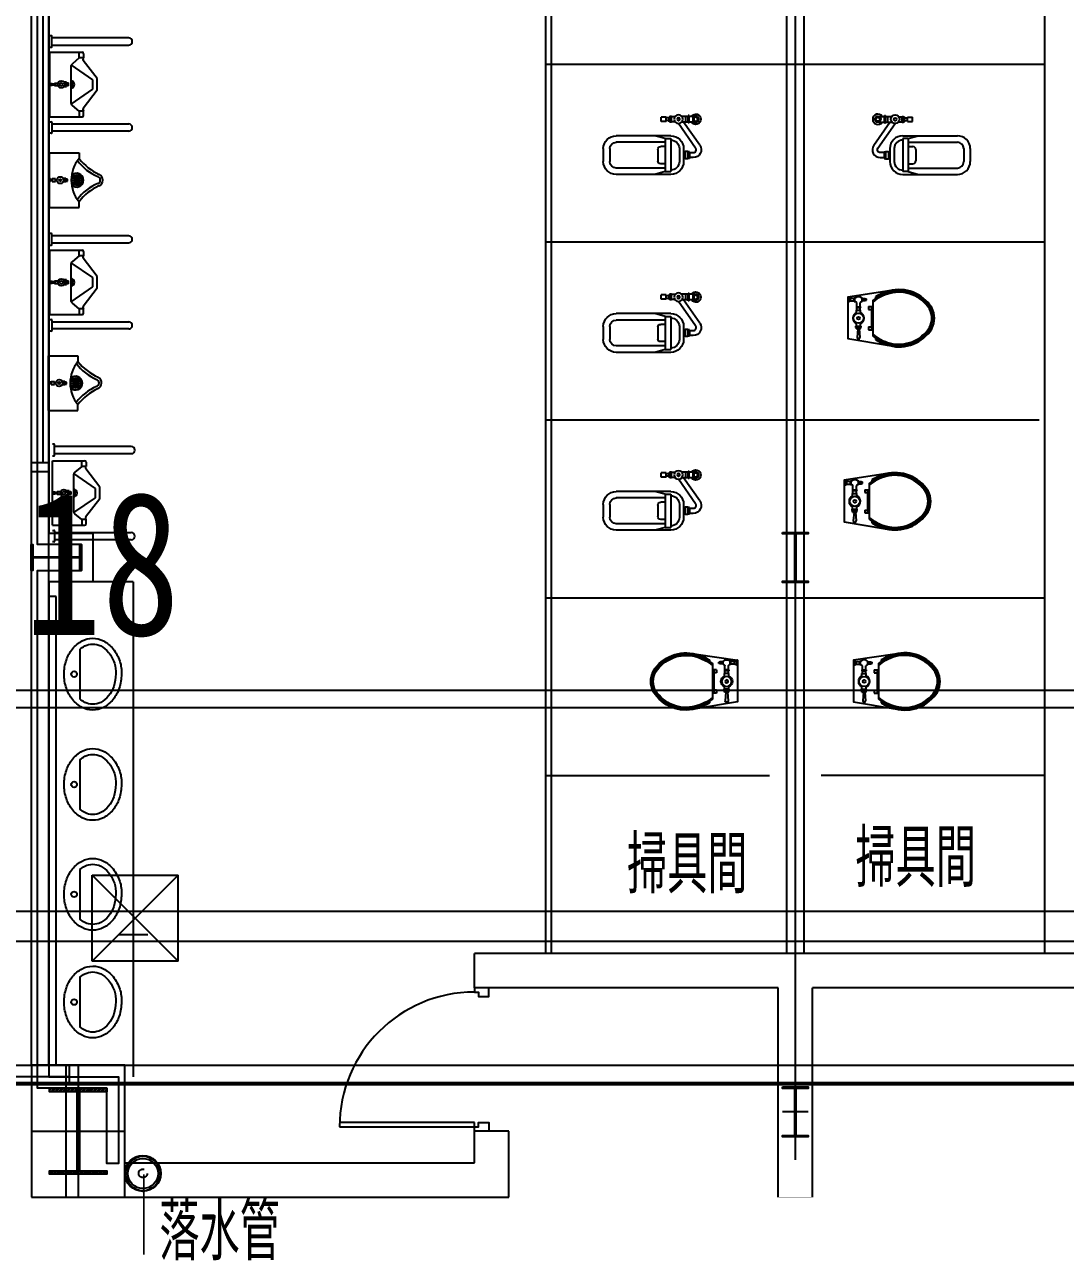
# Model space of a CAD drawing. Extents: x -40736 to 367926, y -65544 to 37405.
# Drawn here: x 352354 to 353079, y -33766 to -32904 of the extents above; entities that cross this region are included whole.
import ezdxf

# ---------------------------------------------------------------- set-up
doc = ezdxf.new("R2010")
doc.units = 0
doc.header["$LTSCALE"] = 600
doc.header["$MEASUREMENT"] = 0
doc.linetypes.add('DASHED2', pattern=[0.375, 0.25, -0.125])
doc.layers.get('0').update_dxf_attribs({"linetype": 'CONTINUOUS'})
for name, color, linetype in [('C2', 2, 'CONTINUOUS'), ('C3', 3, 'CONTINUOUS'), ('C4', 4, 'CONTINUOUS'), ('C5', 5, 'CONTINUOUS'), ('C6', 6, 'CONTINUOUS'), ('C7', 7, 'CONTINUOUS'), ('COLUMN', 1, 'CONTINUOUS'), ('DE-DOOR', 5, 'CONTINUOUS'), ('DOOR', 7, 'CONTINUOUS'), ('DTOILET', 4, 'CONTINUOUS'), ('F', 22, 'CONTINUOUS'), ('TOILET', 5, 'CONTINUOUS'), ('WALL', 2, 'CONTINUOUS'), ('WINDOW', 5, 'CONTINUOUS'), ('WINDOWP', 4, 'CONTINUOUS'), ('底圖', 253, 'CONTINUOUS')]:
    doc.layers.add(name, color=color, linetype=linetype)
doc.styles.add('asd', font='KAIU.TTF', dxfattribs={"width": 0.8})
doc.styles.add('CHINESET', font='ISOCP.SHX', dxfattribs={"width": 0.7, "bigfont": 'CHINESET.SHX'})

# ---------------------------------------------------------------- blocks, each defined once
blk = doc.blocks.new('*X413')
at = {"layer": 'C6', "color": 0}
for p, q in [((11763.66, 29453.79), (11764.45, 29454.57)), ((11763.66, 29452.9), (11765.34, 29454.57)), ((11764.6, 29452.07), (11767.1, 29454.57)), ((11765.49, 29452.07), (11767.99, 29454.57)), ((11767.25, 29452.07), (11769.75, 29454.57)), ((11768.14, 29452.07), (11770.64, 29454.57)), ((11769.91, 29452.07), (11772.41, 29454.57)), ((11770.79, 29452.07), (11773.29, 29454.57)), ((11772.56, 29452.07), (11775.06, 29454.57)), ((11773.44, 29452.07), (11775.94, 29454.57)), ((11775.21, 29452.07), (11777.71, 29454.57)), ((11776.09, 29452.07), (11778.59, 29454.57)), ((11777.86, 29452.07), (11780.36, 29454.57)), ((11778.75, 29452.07), (11781.25, 29454.57)), ((11780.51, 29452.07), (11783.01, 29454.57)), ((11781.4, 29452.07), (11783.9, 29454.57)), ((11782.86, 29451.77), (11785.66, 29454.57)), ((11782.86, 29450.89), (11786.55, 29454.57)), ((11785.82, 29452.07), (11788.32, 29454.57)), ((11786.7, 29452.07), (11789.2, 29454.57)), ((11788.47, 29452.07), (11790.97, 29454.57)), ((11789.35, 29452.07), (11791.85, 29454.57)), ((11791.12, 29452.07), (11793.62, 29454.57)), ((11792, 29452.07), (11794.5, 29454.57)), ((11793.77, 29452.07), (11796.27, 29454.57)), ((11794.66, 29452.07), (11797.16, 29454.57)), ((11796.42, 29452.07), (11798.92, 29454.57)), ((11797.31, 29452.07), (11799.81, 29454.57)), ((11799.07, 29452.07), (11801.57, 29454.57)), ((11799.96, 29452.07), (11802.46, 29454.57)), ((11801.73, 29452.07), (11803.66, 29454.01)), ((11802.61, 29452.07), (11803.66, 29453.13)), ((11782.86, 29449.12), (11784.46, 29450.72)), ((11782.86, 29448.24), (11784.46, 29449.84)), ((11782.86, 29446.47), (11784.46, 29448.07)), ((11782.86, 29445.59), (11784.46, 29447.19)), ((11782.86, 29443.82), (11784.46, 29445.42)), ((11782.86, 29442.93), (11784.46, 29444.53)), ((11782.86, 29441.17), (11784.46, 29442.77)), ((11782.86, 29440.28), (11784.46, 29441.88)), ((11782.86, 29438.51), (11784.46, 29440.11)), ((11782.86, 29437.63), (11784.46, 29439.23)), ((11782.86, 29435.86), (11784.46, 29437.46)), ((11782.86, 29434.98), (11784.46, 29436.58)), ((11782.86, 29433.21), (11784.46, 29434.81)), ((11782.86, 29432.33), (11784.46, 29433.93)), ((11782.86, 29430.56), (11784.46, 29432.16)), ((11782.86, 29429.68), (11784.46, 29431.28)), ((11782.86, 29427.91), (11784.46, 29429.51)), ((11782.86, 29427.02), (11784.46, 29428.62)), ((11782.86, 29425.26), (11784.46, 29426.86)), ((11782.86, 29424.37), (11784.46, 29425.97)), ((11782.86, 29422.6), (11784.46, 29424.2)), ((11782.86, 29421.72), (11784.46, 29423.32)), ((11782.86, 29419.95), (11784.46, 29421.55)), ((11782.86, 29419.07), (11784.46, 29420.67)), ((11782.86, 29417.3), (11784.46, 29418.9)), ((11782.86, 29416.42), (11784.46, 29418.02)), ((11782.86, 29414.65), (11784.46, 29416.25)), ((11782.86, 29413.77), (11784.46, 29415.37)), ((11782.86, 29412), (11784.46, 29413.6)), ((11782.86, 29411.11), (11784.46, 29412.71)), ((11782.86, 29409.35), (11784.46, 29410.95)), ((11782.86, 29408.46), (11784.46, 29410.06)), ((11782.86, 29406.69), (11784.46, 29408.29)), ((11782.86, 29405.81), (11784.46, 29407.41)), ((11782.86, 29404.04), (11784.46, 29405.64)), ((11782.86, 29403.16), (11784.46, 29404.76)), ((11782.86, 29401.39), (11784.46, 29402.99)), ((11782.86, 29400.51), (11784.46, 29402.11)), ((11782.86, 29398.74), (11784.46, 29400.34)), ((11763.66, 29395.45), (11765.29, 29397.07)), ((11763.67, 29394.57), (11766.17, 29397.07)), ((11765.44, 29394.57), (11767.94, 29397.07)), ((11766.32, 29394.57), (11768.82, 29397.07)), ((11768.09, 29394.57), (11770.59, 29397.07)), ((11768.97, 29394.57), (11771.47, 29397.07)), ((11770.74, 29394.57), (11773.24, 29397.07)), ((11771.63, 29394.57), (11774.13, 29397.07)), ((11773.39, 29394.57), (11775.89, 29397.07)), ((11774.28, 29394.57), (11776.78, 29397.07)), ((11776.05, 29394.57), (11778.55, 29397.07)), ((11776.93, 29394.57), (11779.43, 29397.07)), ((11778.7, 29394.57), (11781.2, 29397.07)), ((11779.58, 29394.57), (11782.08, 29397.07)), ((11781.35, 29394.57), (11784.46, 29397.69)), ((11782.23, 29394.57), (11784.73, 29397.07)), ((11782.86, 29397.86), (11784.46, 29399.46)), ((11784, 29394.57), (11786.5, 29397.07)), ((11784.88, 29394.57), (11787.38, 29397.07)), ((11786.65, 29394.57), (11789.15, 29397.07)), ((11787.54, 29394.57), (11790.04, 29397.07)), ((11789.3, 29394.57), (11791.8, 29397.07)), ((11790.19, 29394.57), (11792.69, 29397.07)), ((11791.96, 29394.57), (11794.46, 29397.07)), ((11792.84, 29394.57), (11795.34, 29397.07)), ((11794.61, 29394.57), (11797.11, 29397.07)), ((11795.49, 29394.57), (11797.99, 29397.07)), ((11797.26, 29394.57), (11799.76, 29397.07)), ((11798.14, 29394.57), (11800.64, 29397.07)), ((11799.91, 29394.57), (11802.41, 29397.07)), ((11800.79, 29394.57), (11803.29, 29397.07)), ((11802.56, 29394.57), (11803.66, 29395.67)), ((11803.45, 29394.57), (11803.66, 29394.79))]:
    blk.add_line(p, q, dxfattribs=at)
blk = doc.blocks.new('*X432')
at = {"layer": 'C6', "color": 0}
for p, q in [((11763.66, 29453.79), (11764.45, 29454.57)), ((11763.66, 29452.9), (11765.34, 29454.57)), ((11764.6, 29452.07), (11767.1, 29454.57)), ((11765.49, 29452.07), (11767.99, 29454.57)), ((11767.25, 29452.07), (11769.75, 29454.57)), ((11768.14, 29452.07), (11770.64, 29454.57)), ((11769.91, 29452.07), (11772.41, 29454.57)), ((11770.79, 29452.07), (11773.29, 29454.57)), ((11772.56, 29452.07), (11775.06, 29454.57)), ((11773.44, 29452.07), (11775.94, 29454.57)), ((11775.21, 29452.07), (11777.71, 29454.57)), ((11776.09, 29452.07), (11778.59, 29454.57)), ((11777.86, 29452.07), (11780.36, 29454.57)), ((11778.75, 29452.07), (11781.25, 29454.57)), ((11780.51, 29452.07), (11783.01, 29454.57)), ((11781.4, 29452.07), (11783.9, 29454.57)), ((11782.86, 29451.77), (11785.66, 29454.57)), ((11782.86, 29450.89), (11786.55, 29454.57)), ((11785.82, 29452.07), (11788.32, 29454.57)), ((11786.7, 29452.07), (11789.2, 29454.57)), ((11788.47, 29452.07), (11790.97, 29454.57)), ((11789.35, 29452.07), (11791.85, 29454.57)), ((11791.12, 29452.07), (11793.62, 29454.57)), ((11792, 29452.07), (11794.5, 29454.57)), ((11793.77, 29452.07), (11796.27, 29454.57)), ((11794.66, 29452.07), (11797.16, 29454.57)), ((11796.42, 29452.07), (11798.92, 29454.57)), ((11797.31, 29452.07), (11799.81, 29454.57)), ((11799.07, 29452.07), (11801.57, 29454.57)), ((11799.96, 29452.07), (11802.46, 29454.57)), ((11801.73, 29452.07), (11803.66, 29454.01)), ((11802.61, 29452.07), (11803.66, 29453.13)), ((11782.86, 29449.12), (11784.46, 29450.72)), ((11782.86, 29448.24), (11784.46, 29449.84)), ((11782.86, 29446.47), (11784.46, 29448.07)), ((11782.86, 29445.59), (11784.46, 29447.19)), ((11782.86, 29443.82), (11784.46, 29445.42)), ((11782.86, 29442.93), (11784.46, 29444.53)), ((11782.86, 29441.17), (11784.46, 29442.77)), ((11782.86, 29440.28), (11784.46, 29441.88)), ((11782.86, 29438.51), (11784.46, 29440.11)), ((11782.86, 29437.63), (11784.46, 29439.23)), ((11782.86, 29435.86), (11784.46, 29437.46)), ((11782.86, 29434.98), (11784.46, 29436.58)), ((11782.86, 29433.21), (11784.46, 29434.81)), ((11782.86, 29432.33), (11784.46, 29433.93)), ((11782.86, 29430.56), (11784.46, 29432.16)), ((11782.86, 29429.68), (11784.46, 29431.28)), ((11782.86, 29427.91), (11784.46, 29429.51)), ((11782.86, 29427.02), (11784.46, 29428.62)), ((11782.86, 29425.26), (11784.46, 29426.86)), ((11782.86, 29424.37), (11784.46, 29425.97)), ((11782.86, 29422.6), (11784.46, 29424.2)), ((11782.86, 29421.72), (11784.46, 29423.32)), ((11782.86, 29419.95), (11784.46, 29421.55)), ((11782.86, 29419.07), (11784.46, 29420.67)), ((11782.86, 29417.3), (11784.46, 29418.9)), ((11782.86, 29416.42), (11784.46, 29418.02)), ((11782.86, 29414.65), (11784.46, 29416.25)), ((11782.86, 29413.77), (11784.46, 29415.37)), ((11782.86, 29412), (11784.46, 29413.6)), ((11782.86, 29411.11), (11784.46, 29412.71)), ((11782.86, 29409.35), (11784.46, 29410.95)), ((11782.86, 29408.46), (11784.46, 29410.06)), ((11782.86, 29406.69), (11784.46, 29408.29)), ((11782.86, 29405.81), (11784.46, 29407.41)), ((11782.86, 29404.04), (11784.46, 29405.64)), ((11782.86, 29403.16), (11784.46, 29404.76)), ((11782.86, 29401.39), (11784.46, 29402.99)), ((11782.86, 29400.51), (11784.46, 29402.11)), ((11782.86, 29398.74), (11784.46, 29400.34)), ((11763.66, 29395.45), (11765.29, 29397.07)), ((11763.67, 29394.57), (11766.17, 29397.07)), ((11765.44, 29394.57), (11767.94, 29397.07)), ((11766.32, 29394.57), (11768.82, 29397.07)), ((11768.09, 29394.57), (11770.59, 29397.07)), ((11768.97, 29394.57), (11771.47, 29397.07)), ((11770.74, 29394.57), (11773.24, 29397.07)), ((11771.63, 29394.57), (11774.13, 29397.07)), ((11773.39, 29394.57), (11775.89, 29397.07)), ((11774.28, 29394.57), (11776.78, 29397.07)), ((11776.05, 29394.57), (11778.55, 29397.07)), ((11776.93, 29394.57), (11779.43, 29397.07)), ((11778.7, 29394.57), (11781.2, 29397.07)), ((11779.58, 29394.57), (11782.08, 29397.07)), ((11781.35, 29394.57), (11784.46, 29397.69)), ((11782.23, 29394.57), (11784.73, 29397.07)), ((11782.86, 29397.86), (11784.46, 29399.46)), ((11784, 29394.57), (11786.5, 29397.07)), ((11784.88, 29394.57), (11787.38, 29397.07)), ((11786.65, 29394.57), (11789.15, 29397.07)), ((11787.54, 29394.57), (11790.04, 29397.07)), ((11789.3, 29394.57), (11791.8, 29397.07)), ((11790.19, 29394.57), (11792.69, 29397.07)), ((11791.96, 29394.57), (11794.46, 29397.07)), ((11792.84, 29394.57), (11795.34, 29397.07)), ((11794.61, 29394.57), (11797.11, 29397.07)), ((11795.49, 29394.57), (11797.99, 29397.07)), ((11797.26, 29394.57), (11799.76, 29397.07)), ((11798.14, 29394.57), (11800.64, 29397.07)), ((11799.91, 29394.57), (11802.41, 29397.07)), ((11800.79, 29394.57), (11803.29, 29397.07)), ((11802.56, 29394.57), (11803.66, 29395.67)), ((11803.45, 29394.57), (11803.66, 29394.79))]:
    blk.add_line(p, q, dxfattribs=at)
blk = doc.blocks.new('*X433')
at = {"layer": 'C6', "color": 0}
for p, q in [((12380.09, 69469.67), (12381.19, 69470.77)), ((12381.86, 69469.67), (12382.96, 69470.77)), ((12385.4, 69469.67), (12386.5, 69470.77)), ((12387.17, 69469.67), (12388.27, 69470.77)), ((12388.42, 69467.38), (12389.12, 69468.08)), ((12388.42, 69465.62), (12389.12, 69466.32)), ((12390.7, 69469.67), (12391.8, 69470.77)), ((12392.47, 69469.67), (12393.57, 69470.77)), ((12396, 69469.67), (12397.1, 69470.77)), ((12388.42, 69462.08), (12389.12, 69462.78)), ((12388.42, 69460.31), (12389.12, 69461.01)), ((12388.42, 69456.78), (12389.12, 69457.48)), ((12388.42, 69455.01), (12389.12, 69455.71)), ((12388.42, 69451.47), (12389.12, 69452.17)), ((12388.42, 69449.71), (12389.12, 69450.41)), ((12388.42, 69446.17), (12389.12, 69446.87)), ((12388.42, 69444.4), (12389.12, 69445.1)), ((12388.42, 69440.87), (12389.12, 69441.57)), ((12388.42, 69439.1), (12389.12, 69439.8)), ((12379.78, 69435.77), (12380.88, 69436.87)), ((12383.32, 69435.77), (12384.42, 69436.87)), ((12385.08, 69435.77), (12386.18, 69436.87)), ((12388.62, 69435.77), (12389.72, 69436.87)), ((12390.39, 69435.77), (12391.49, 69436.87)), ((12393.92, 69435.77), (12395.02, 69436.87)), ((12395.69, 69435.77), (12396.79, 69436.87))]:
    blk.add_line(p, q, dxfattribs=at)
blk = doc.blocks.new('*X434')
at = {"layer": 'C6', "color": 0}
for p, q in [((11763.66, 29453.79), (11764.45, 29454.57)), ((11763.66, 29452.9), (11765.34, 29454.57)), ((11764.6, 29452.07), (11767.1, 29454.57)), ((11765.49, 29452.07), (11767.99, 29454.57)), ((11767.25, 29452.07), (11769.75, 29454.57)), ((11768.14, 29452.07), (11770.64, 29454.57)), ((11769.91, 29452.07), (11772.41, 29454.57)), ((11770.79, 29452.07), (11773.29, 29454.57)), ((11772.56, 29452.07), (11775.06, 29454.57)), ((11773.44, 29452.07), (11775.94, 29454.57)), ((11775.21, 29452.07), (11777.71, 29454.57)), ((11776.09, 29452.07), (11778.59, 29454.57)), ((11777.86, 29452.07), (11780.36, 29454.57)), ((11778.75, 29452.07), (11781.25, 29454.57)), ((11780.51, 29452.07), (11783.01, 29454.57)), ((11781.4, 29452.07), (11783.9, 29454.57)), ((11782.86, 29451.77), (11785.66, 29454.57)), ((11782.86, 29450.89), (11786.55, 29454.57)), ((11785.82, 29452.07), (11788.32, 29454.57)), ((11786.7, 29452.07), (11789.2, 29454.57)), ((11788.47, 29452.07), (11790.97, 29454.57)), ((11789.35, 29452.07), (11791.85, 29454.57)), ((11791.12, 29452.07), (11793.62, 29454.57)), ((11792, 29452.07), (11794.5, 29454.57)), ((11793.77, 29452.07), (11796.27, 29454.57)), ((11794.66, 29452.07), (11797.16, 29454.57)), ((11796.42, 29452.07), (11798.92, 29454.57)), ((11797.31, 29452.07), (11799.81, 29454.57)), ((11799.07, 29452.07), (11801.57, 29454.57)), ((11799.96, 29452.07), (11802.46, 29454.57)), ((11801.73, 29452.07), (11803.66, 29454.01)), ((11802.61, 29452.07), (11803.66, 29453.13)), ((11782.86, 29449.12), (11784.46, 29450.72)), ((11782.86, 29448.24), (11784.46, 29449.84)), ((11782.86, 29446.47), (11784.46, 29448.07)), ((11782.86, 29445.59), (11784.46, 29447.19)), ((11782.86, 29443.82), (11784.46, 29445.42)), ((11782.86, 29442.93), (11784.46, 29444.53)), ((11782.86, 29441.17), (11784.46, 29442.77)), ((11782.86, 29440.28), (11784.46, 29441.88)), ((11782.86, 29438.51), (11784.46, 29440.11)), ((11782.86, 29437.63), (11784.46, 29439.23)), ((11782.86, 29435.86), (11784.46, 29437.46)), ((11782.86, 29434.98), (11784.46, 29436.58)), ((11782.86, 29433.21), (11784.46, 29434.81)), ((11782.86, 29432.33), (11784.46, 29433.93)), ((11782.86, 29430.56), (11784.46, 29432.16)), ((11782.86, 29429.68), (11784.46, 29431.28)), ((11782.86, 29427.91), (11784.46, 29429.51)), ((11782.86, 29427.02), (11784.46, 29428.62)), ((11782.86, 29425.26), (11784.46, 29426.86)), ((11782.86, 29424.37), (11784.46, 29425.97)), ((11782.86, 29422.6), (11784.46, 29424.2)), ((11782.86, 29421.72), (11784.46, 29423.32)), ((11782.86, 29419.95), (11784.46, 29421.55)), ((11782.86, 29419.07), (11784.46, 29420.67)), ((11782.86, 29417.3), (11784.46, 29418.9)), ((11782.86, 29416.42), (11784.46, 29418.02)), ((11782.86, 29414.65), (11784.46, 29416.25)), ((11782.86, 29413.77), (11784.46, 29415.37)), ((11782.86, 29412), (11784.46, 29413.6)), ((11782.86, 29411.11), (11784.46, 29412.71)), ((11782.86, 29409.35), (11784.46, 29410.95)), ((11782.86, 29408.46), (11784.46, 29410.06)), ((11782.86, 29406.69), (11784.46, 29408.29)), ((11782.86, 29405.81), (11784.46, 29407.41)), ((11782.86, 29404.04), (11784.46, 29405.64)), ((11782.86, 29403.16), (11784.46, 29404.76)), ((11782.86, 29401.39), (11784.46, 29402.99)), ((11782.86, 29400.51), (11784.46, 29402.11)), ((11782.86, 29398.74), (11784.46, 29400.34)), ((11763.66, 29395.45), (11765.29, 29397.07)), ((11763.67, 29394.57), (11766.17, 29397.07)), ((11765.44, 29394.57), (11767.94, 29397.07)), ((11766.32, 29394.57), (11768.82, 29397.07)), ((11768.09, 29394.57), (11770.59, 29397.07)), ((11768.97, 29394.57), (11771.47, 29397.07)), ((11770.74, 29394.57), (11773.24, 29397.07)), ((11771.63, 29394.57), (11774.13, 29397.07)), ((11773.39, 29394.57), (11775.89, 29397.07)), ((11774.28, 29394.57), (11776.78, 29397.07)), ((11776.05, 29394.57), (11778.55, 29397.07)), ((11776.93, 29394.57), (11779.43, 29397.07)), ((11778.7, 29394.57), (11781.2, 29397.07)), ((11779.58, 29394.57), (11782.08, 29397.07)), ((11781.35, 29394.57), (11784.46, 29397.69)), ((11782.23, 29394.57), (11784.73, 29397.07)), ((11782.86, 29397.86), (11784.46, 29399.46)), ((11784, 29394.57), (11786.5, 29397.07)), ((11784.88, 29394.57), (11787.38, 29397.07)), ((11786.65, 29394.57), (11789.15, 29397.07)), ((11787.54, 29394.57), (11790.04, 29397.07)), ((11789.3, 29394.57), (11791.8, 29397.07)), ((11790.19, 29394.57), (11792.69, 29397.07)), ((11791.96, 29394.57), (11794.46, 29397.07)), ((11792.84, 29394.57), (11795.34, 29397.07)), ((11794.61, 29394.57), (11797.11, 29397.07)), ((11795.49, 29394.57), (11797.99, 29397.07)), ((11797.26, 29394.57), (11799.76, 29397.07)), ((11798.14, 29394.57), (11800.64, 29397.07)), ((11799.91, 29394.57), (11802.41, 29397.07)), ((11800.79, 29394.57), (11803.29, 29397.07)), ((11802.56, 29394.57), (11803.66, 29395.67)), ((11803.45, 29394.57), (11803.66, 29394.79))]:
    blk.add_line(p, q, dxfattribs=at)
blk = doc.blocks.new('*X435')
at = {"layer": 'C6', "color": 0}
for p, q in [((12380.09, 69469.67), (12381.19, 69470.77)), ((12381.86, 69469.67), (12382.96, 69470.77)), ((12385.4, 69469.67), (12386.5, 69470.77)), ((12387.17, 69469.67), (12388.27, 69470.77)), ((12388.42, 69467.38), (12389.12, 69468.08)), ((12388.42, 69465.62), (12389.12, 69466.32)), ((12390.7, 69469.67), (12391.8, 69470.77)), ((12392.47, 69469.67), (12393.57, 69470.77)), ((12396, 69469.67), (12397.1, 69470.77)), ((12388.42, 69462.08), (12389.12, 69462.78)), ((12388.42, 69460.31), (12389.12, 69461.01)), ((12388.42, 69456.78), (12389.12, 69457.48)), ((12388.42, 69455.01), (12389.12, 69455.71)), ((12388.42, 69451.47), (12389.12, 69452.17)), ((12388.42, 69449.71), (12389.12, 69450.41)), ((12388.42, 69446.17), (12389.12, 69446.87)), ((12388.42, 69444.4), (12389.12, 69445.1)), ((12388.42, 69440.87), (12389.12, 69441.57)), ((12388.42, 69439.1), (12389.12, 69439.8)), ((12379.78, 69435.77), (12380.88, 69436.87)), ((12383.32, 69435.77), (12384.42, 69436.87)), ((12385.08, 69435.77), (12386.18, 69436.87)), ((12388.62, 69435.77), (12389.72, 69436.87)), ((12390.39, 69435.77), (12391.49, 69436.87)), ((12393.92, 69435.77), (12395.02, 69436.87)), ((12395.69, 69435.77), (12396.79, 69436.87))]:
    blk.add_line(p, q, dxfattribs=at)
blk = doc.blocks.new('T004-A', base_point=(2152.11, 2934.19))
at = {"layer": 'DTOILET'}
for p, q in [((2160.31, 2925.19), (2164.27, 2925.19)), ((2160.31, 2921.19), (2164.27, 2921.19)), ((2164.27, 2920.69), (2164.27, 2925.69)), ((2164.27, 2925.69), (2165.07, 2925.69)), ((2164.27, 2920.69), (2165.07, 2920.69)), ((2165.07, 2920.69), (2165.07, 2925.69)), ((2165.07, 2925.19), (2169.44, 2925.19)), ((2165.07, 2921.19), (2169.44, 2921.19)), ((2166.67, 2921.19), (2166.67, 2925.19)), ((2174.11, 2924.94), (2176.67, 2924.94)), ((2174.11, 2921.44), (2176.67, 2921.44)), ((2176.67, 2921.19), (2176.67, 2925.19)), ((2176.67, 2925.19), (2177.47, 2925.19)), ((2176.67, 2921.19), (2177.47, 2921.19)), ((2177.47, 2921.19), (2177.47, 2925.19)), ((2177.47, 2924.94), (2178.27, 2924.94)), ((2177.47, 2921.44), (2178.27, 2921.44)), ((2178.27, 2921.44), (2178.27, 2924.94)), ((2178.27, 2924.09), (2180.27, 2924.09)), ((2178.27, 2922.29), (2180.27, 2922.29)), ((2180.27, 2921.69), (2180.27, 2924.69)), ((2180.27, 2924.69), (2183.77, 2924.69)), ((2180.27, 2921.69), (2183.77, 2921.69)), ((2183.77, 2921.69), (2183.77, 2924.69)), ((2180.91, 2907.19), (2215.11, 2907.19)), ((2180.91, 2904.19), (2184.11, 2904.19)), ((2161.37, 2896.44), (2164.11, 2896.44)), ((2164.11, 2900.44), (2164.11, 2895.94)), ((2164.11, 2900.44), (2165.11, 2900.44)), ((2164.11, 2895.94), (2165.11, 2895.94)), ((2165.11, 2900.69), (2165.11, 2895.69)), ((2165.11, 2900.69), (2167.11, 2900.69)), ((2165.11, 2895.69), (2167.11, 2895.69)), ((2167.11, 2900.69), (2167.11, 2895.69)), ((2167.11, 2900.44), (2168.11, 2900.44)), ((2167.11, 2895.94), (2168.11, 2895.94)), ((2171.11, 2902.69), (2171.11, 2893.69)), ((2186.11, 2902.19), (2186.11, 2894.19)), ((2219.61, 2902.69), (2219.61, 2893.69)), ((2180.91, 2892.19), (2184.11, 2892.19)), ((2180.91, 2889.19), (2215.11, 2889.19))]:
    blk.add_line(p, q, dxfattribs=at)
blk.add_lwpolyline([(2156.87, 2905.09), (2168.14, 2921.19)], dxfattribs=at)
blk.add_lwpolyline([(2164.11, 2899.94), (2161.37, 2899.94, -0.606815), (2159.73, 2903.09), (2171.71, 2920.19)], format="xyb", dxfattribs=at)
for centre, radius in [((2159.67, 2923.19), 2.1), ((2159.67, 2923.19), 1.35), ((2171.67, 2923.19), 3), ((2171.67, 2923.19), 1)]:
    blk.add_circle(centre, radius, dxfattribs=at)
for centre, radius, start, end in [((2159.67, 2923.19), 3.6, 33.74899, 326.25101), ((2161.37, 2901.94), 5.5, 145, 270), ((2177.11, 2902.69), 6, 90, 180), ((2184.11, 2902.19), 2, 0, 90), ((2215.11, 2902.69), 4.5, 0, 90), ((2177.11, 2893.69), 6, 180, 270), ((2184.11, 2894.19), 2, 270, 0), ((2215.11, 2893.69), 4.5, 270, 0)]:
    blk.add_arc(centre, radius, start, end, dxfattribs=at)
at = {"layer": 'TOILET'}
for p, q in [((2177.11, 2911.69), (2215.11, 2911.69)), ((2180.91, 2909.72), (2188.11, 2911.69)), ((2177.11, 2909.72), (2177.11, 2886.65)), ((2180.91, 2909.72), (2177.11, 2909.72)), ((2180.91, 2909.72), (2180.91, 2886.65)), ((2168.11, 2902.69), (2168.11, 2893.69)), ((2224.11, 2902.69), (2224.11, 2893.69)), ((2180.91, 2886.65), (2177.11, 2886.65)), ((2180.91, 2886.65), (2188.11, 2884.69)), ((2177.11, 2884.69), (2215.11, 2884.69))]:
    blk.add_line(p, q, dxfattribs=at)
for centre, start, end in [((2177.11, 2902.69), 90, 180), ((2215.11, 2902.69), 0, 90), ((2177.11, 2893.69), 180, 270), ((2215.11, 2893.69), 270, 0)]:
    blk.add_arc(centre, 9, start, end, dxfattribs=at)
blk = doc.blocks.new('T006-A', base_point=(2426.92, 2284.86))
at = {"layer": 'DTOILET', "linetype": 'Continuous'}
for p in [(2426.92, 2313.87), (2428.92, 2313.12)]:
    blk.add_line(p, (2427.42, 2313.87), dxfattribs=at)
at = {"layer": 'DTOILET'}
for p, q in [((2426.92, 2310.37), (2427.42, 2310.37)), ((2427.42, 2310.37), (2427.42, 2313.87)), ((2427.42, 2310.37), (2428.92, 2311.12)), ((2428.92, 2311.12), (2428.92, 2313.12)), ((2428.92, 2313.12), (2431.42, 2313.12)), ((2428.92, 2311.12), (2431.42, 2311.12)), ((2431.42, 2310.87), (2431.42, 2313.37)), ((2431.42, 2313.37), (2431.92, 2313.37)), ((2431.42, 2310.87), (2431.92, 2310.87)), ((2431.92, 2310.87), (2431.92, 2313.37)), ((2433.17, 2307.12), (2433.17, 2310.01)), ((2435.67, 2307.12), (2435.67, 2310.01)), ((2436.92, 2311.12), (2436.92, 2313.12)), ((2436.92, 2313.12), (2437.17, 2313.12)), ((2436.92, 2311.12), (2437.17, 2311.12)), ((2437.17, 2311.12), (2437.17, 2313.12)), ((2437.17, 2312.87), (2439.17, 2312.87)), ((2437.17, 2311.37), (2439.17, 2311.37)), ((2438.17, 2311.37), (2438.17, 2312.87)), ((2439.17, 2311.37), (2439.17, 2312.87)), ((2439.17, 2312.62), (2439.92, 2312.62)), ((2439.17, 2311.62), (2439.92, 2311.62)), ((2439.92, 2311.62), (2439.92, 2312.62)), ((2446.39, 2314.07), (2446.39, 2312.98)), ((2432.92, 2307.12), (2435.92, 2307.12)), ((2432.92, 2307.12), (2432.92, 2306.62)), ((2432.92, 2306.62), (2435.92, 2306.62)), ((2432.92, 2304.62), (2435.92, 2304.62)), ((2432.92, 2302.28), (2432.92, 2304.62)), ((2433.17, 2304.62), (2433.17, 2306.62)), ((2435.67, 2304.62), (2435.67, 2306.62)), ((2435.92, 2307.12), (2435.92, 2306.62)), ((2435.92, 2302.28), (2435.92, 2304.62)), ((2441.39, 2307.22), (2444.39, 2307.22)), ((2441.39, 2307.22), (2441.39, 2305.22)), ((2441.39, 2305.22), (2443.39, 2305.22)), ((2443.39, 2307.22), (2443.39, 2291.02)), ((2432.67, 2293.62), (2436.17, 2293.62)), ((2432.67, 2292.62), (2432.67, 2293.62)), ((2432.67, 2292.62), (2436.17, 2292.62)), ((2432.92, 2293.62), (2432.92, 2295.95)), ((2432.92, 2291.62), (2432.92, 2292.62)), ((2432.92, 2291.62), (2435.92, 2291.62)), ((2433.92, 2291.62), (2433.42, 2285.62)), ((2434.92, 2291.62), (2435.42, 2285.62)), ((2435.92, 2293.62), (2435.92, 2295.95)), ((2435.92, 2291.62), (2435.92, 2292.62)), ((2436.17, 2292.62), (2436.17, 2293.62)), ((2441.39, 2293.02), (2441.39, 2291.02)), ((2441.39, 2293.02), (2443.39, 2293.02)), ((2441.39, 2291.02), (2444.39, 2291.02)), ((2446.39, 2285.25), (2446.39, 2284.16))]:
    blk.add_line(p, q, dxfattribs=at)
at = {"layer": 'DTOILET', "linetype": 'Continuous'}
blk.add_lwpolyline([(2444.39, 2286.71, 0.104977), (2456.17, 2280.87, 0.324085), (2484.76, 2292.23, 0.249983), (2484.73, 2306.06, 0.325612), (2455.95, 2317.3, 0.103231), (2444.39, 2311.52)], format="xyb", close=True, dxfattribs=at)
blk.add_lwpolyline([(2444.39, 2287.89, 0.110966), (2456.39, 2281.76, 0.32368), (2483.98, 2292.69, 0.248631), (2483.94, 2305.6, 0.325225), (2456.19, 2316.42, 0.109222), (2444.39, 2310.34, 2.769084)], format="xyb", dxfattribs=at)
at = {"layer": 'DTOILET'}
for radius in [3.5, 1]:
    blk.add_circle((2434.42, 2299.12), radius, dxfattribs=at)
at = {"layer": 'DTOILET', "linetype": 'Continuous'}
for centre, start, end in [((2464.03, 2286.7), 104.77853, 122.79997), ((2464.03, 2311.53), 237.20003, 255.61735)]:
    blk.add_arc(centre, 32.56, start, end, dxfattribs=at)
at = {"layer": 'DTOILET'}
for centre, radius, start, end in [((2434.42, 2310.49), 3.63, 46.39718, 133.60282), ((2434.42, 2313.74), 3.63, 226.39718, 244.89728), ((2432.67, 2310.01), 0.5, 0, 64.89728), ((2436.17, 2310.01), 0.5, 115.10272, 180), ((2434.42, 2313.74), 3.63, 295.10272, 313.60282), ((2434.42, 2299.12), 4, 112.02431, 247.97569), ((2434.42, 2299.12), 4, 292.02431, 67.97569), ((2434.42, 2285.62), 1, 180, 0)]:
    blk.add_arc(centre, radius, start, end, dxfattribs=at)
at = {"layer": 'TOILET'}
blk.add_lwpolyline([(2485.53, 2306.49, 0.324869), (2455.72, 2318.18), (2426.92, 2313.87), (2426.92, 2284.86), (2455.94, 2279.99, 0.32479), (2485.53, 2291.74, 0.251384)], format="xyb", close=True, dxfattribs=at)
blk = doc.blocks.new('T016-A', base_point=(3688, 4041.32))
at = {"layer": 'DTOILET'}
for p, q in [((3709.71, 4039.69), (3709.71, 4041.32)), ((3711.26, 4041.32), (3711.26, 4039.69)), ((3711.26, 4039.92), (3709.71, 4039.92)), ((3711.26, 4039.69), (3709.71, 4039.69)), ((3709.71, 4037.95), (3709.71, 4035.62)), ((3711.26, 4037.95), (3709.71, 4037.95)), ((3709.71, 4037.6), (3711.26, 4037.6)), ((3709.96, 4037.95), (3709.96, 4039.69)), ((3711.02, 4039.69), (3711.02, 4037.95)), ((3711.26, 4035.62), (3711.26, 4037.95)), ((3712.15, 4029.7), (3712.15, 4031.48)), ((3691.99, 4020.87), (3695.96, 4025.6)), ((3696.87, 4026.33), (3707.28, 4011.34)), ((3722.71, 4026.67), (3698.26, 4026.67)), ((3709.06, 4031.35), (3709.06, 4029.7)), ((3709.06, 4029.7), (3712.15, 4029.7)), ((3709.47, 4029.7), (3709.47, 4031.1)), ((3709.55, 4028.42), (3709.55, 4029.7)), ((3711.67, 4028.42), (3709.55, 4028.42)), ((3709.79, 4028.41), (3709.79, 4029.69)), ((3709.96, 4030.93), (3709.96, 4029.7)), ((3710.28, 4029.69), (3710.28, 4028.41)), ((3710.61, 4029.7), (3710.61, 4030.86)), ((3710.85, 4028.41), (3710.85, 4029.69)), ((3711.18, 4030.95), (3711.18, 4029.7)), ((3711.42, 4028.41), (3711.42, 4029.69)), ((3711.67, 4029.7), (3711.67, 4028.42)), ((3711.75, 4029.7), (3711.75, 4031.21)), ((3713.78, 4011.34), (3724.19, 4026.33)), ((3728.99, 4020.87), (3725.01, 4025.6)), ((3691.99, 4020.87), (3688, 4020.87)), ((3691.99, 4017.84), (3691.99, 4020.87)), ((3728.99, 4020.87), (3733.05, 4020.87)), ((3728.99, 4017.84), (3728.99, 4020.87)), ((3707.28, 4011.34), (3713.78, 4011.34))]:
    blk.add_line(p, q, dxfattribs=at)
for radius in [2.44, 1.05]:
    blk.add_circle((3710.53, 4033.3), radius, dxfattribs=at)
for centre, radius, start, end in [((3698.26, 4023.67), 3, 90, 139.97935), ((3710.53, 4026.68), 2.6, 180.10028, 359.89972), ((3710.53, 4026.68), 1.38, 180.18866, 359.81134), ((3722.71, 4023.67), 3, 40.02065, 90)]:
    blk.add_arc(centre, radius, start, end, dxfattribs=at)
at = {"layer": 'TOILET', "linetype": 'Continuous'}
for p, q in [((3676.49, 4040.32), (3676.49, 4041.32)), ((3684.49, 4041.32), (3684.49, 4040.32)), ((3736.49, 4041.32), (3736.49, 4040.32)), ((3744.49, 4040.32), (3744.49, 4041.32)), ((3683.99, 4039.82), (3676.99, 4039.82)), ((3677.99, 3986.32), (3677.99, 4039.82)), ((3682.99, 4039.82), (3682.99, 3986.32)), ((3736.99, 4039.82), (3743.99, 4039.82)), ((3737.99, 4039.82), (3737.99, 3986.32)), ((3742.99, 3986.32), (3742.99, 4039.82))]:
    blk.add_line(p, q, dxfattribs=at)
at = {"layer": 'TOILET'}
for p, q in [((3688, 4041.32), (3733, 4041.32)), ((3688, 4041.32), (3688, 4018.84)), ((3733, 4041.32), (3733, 4018.84)), ((3689, 4017.84), (3691.99, 4017.84)), ((3692.54, 4018.18), (3691.99, 4017.84)), ((3706.47, 4008.32), (3693.67, 4018.13)), ((3714.6, 4008.32), (3727.3, 4018.12)), ((3728.44, 4018.18), (3728.99, 4017.84)), ((3732, 4017.84), (3728.99, 4017.84)), ((3706.47, 4008.32), (3714.6, 4008.32))]:
    blk.add_line(p, q, dxfattribs=at)
at = {"layer": 'TOILET', "linetype": 'Continuous'}
for centre, radius, start, end in [((3676.99, 4040.32), 0.5, 180, 270), ((3683.99, 4040.32), 0.5, 270, 0), ((3736.99, 4040.32), 0.5, 180, 270), ((3743.99, 4040.32), 0.5, 270, 0), ((3680.49, 3986.32), 2.5, 180, 0), ((3740.49, 3986.32), 2.5, 180, 0)]:
    blk.add_arc(centre, radius, start, end, dxfattribs=at)
at = {"layer": 'TOILET'}
for centre, start, end in [((3689, 4018.84), 180, 270), ((3693.06, 4017.33), 52.52655, 121.53309), ((3727.91, 4017.33), 58.43115, 127.65262), ((3732, 4018.84), 270, 0)]:
    blk.add_arc(centre, 1, start, end, dxfattribs=at)
blk = doc.blocks.new('T012-A', base_point=(3638.83, 4041.32))
at = {"layer": 'DTOILET'}
for p, q in [((3656.98, 4041.05), (3656.7, 4041.32)), ((3656.98, 4041.05), (3658.67, 4041.05)), ((3657.26, 4039.58), (3657.26, 4041.05)), ((3658.39, 4039.58), (3658.39, 4041.05)), ((3658.67, 4041.05), (3658.95, 4041.32)), ((3656.8, 4031.7), (3656.8, 4029.96)), ((3658.67, 4039.58), (3656.98, 4039.58)), ((3656.98, 4039.58), (3656.98, 4037.17)), ((3656.98, 4037.17), (3658.67, 4037.17)), ((3657.26, 4036.17), (3657.26, 4037.17)), ((3657.26, 4031.49), (3657.26, 4029.96)), ((3658.39, 4037.17), (3658.39, 4036.17)), ((3658.48, 4031.51), (3658.48, 4029.96)), ((3658.67, 4037.17), (3658.67, 4039.58)), ((3658.95, 4029.96), (3658.95, 4031.7)), ((3656.8, 4029.96), (3658.95, 4029.96)), ((3657.08, 4029.96), (3657.08, 4028.89)), ((3657.08, 4028.89), (3658.58, 4028.89)), ((3657.45, 4029.96), (3657.45, 4028.89)), ((3658.11, 4028.89), (3658.11, 4029.96)), ((3658.48, 4029.96), (3658.48, 4028.89)), ((3658.58, 4028.89), (3658.58, 4029.96))]:
    blk.add_line(p, q, dxfattribs=at)
for points in [[(3655.01, 4023.63, -1.169756), (3655.23, 4024.01), (3656.76, 4022.87)], [(3656.08, 4024.86, -1.169756), (3656.45, 4025.07), (3657.21, 4023.32)], [(3657.61, 4025.38, -1.169756), (3658.05, 4025.38), (3657.83, 4023.49)], [(3659.21, 4025.07, -1.169756), (3659.58, 4024.86), (3658.45, 4023.32)], [(3660.43, 4024.01, -1.169756), (3660.65, 4023.63), (3658.9, 4022.87)], [(3654.7, 4022.04, -1.169756), (3654.7, 4022.47), (3656.59, 4022.25)], [(3655.23, 4020.5, -1.169756), (3655.01, 4020.88), (3656.76, 4021.63)], [(3656.45, 4019.43, -1.169756), (3656.08, 4019.65), (3657.21, 4021.18)], [(3658.05, 4019.12, -1.169756), (3657.61, 4019.12), (3657.83, 4021.02)], [(3659.58, 4019.65, -1.169756), (3659.21, 4019.43), (3658.45, 4021.18)], [(3660.65, 4020.88, -1.169756), (3660.43, 4020.5), (3658.9, 4021.63)], [(3660.96, 4022.47, -1.169756), (3660.96, 4022.04), (3659.07, 4022.25)]]:
    blk.add_lwpolyline(points, format="xyb", close=True, dxfattribs=at)
for centre, radius in [((3657.83, 4033.83), 2.41), ((3657.83, 4033.83), 0.802), ((3657.83, 4022.32), 3.61), ((3657.83, 4022.25), 0.314)]:
    blk.add_circle(centre, radius, dxfattribs=at)
for centre, radius, start, end in [((3657.83, 4022.45), 4.78, 132.41475, 47.58525), ((3625.58, 3995.8), 32.16, 21.83121, 54.39749), ((3690.25, 3995.8), 32.16, 125.80548, 158.16879)]:
    blk.add_arc(centre, radius, start, end, dxfattribs=at)
at = {"layer": 'DTOILET', "linetype": 'Continuous'}
blk.add_arc((3657.92, 4008.75), 2.68, 201.83121, 338.16879, dxfattribs=at)
at = {"layer": 'TOILET'}
for p, q in [((3638.83, 4041.32), (3676.83, 4041.32)), ((3638.83, 4041.32), (3638.83, 4020.82)), ((3676.83, 4041.32), (3676.83, 4020.82)), ((3638.83, 4020.82), (3642.83, 4020.82)), ((3676.83, 4020.82), (3672.83, 4020.82))]:
    blk.add_line(p, q, dxfattribs=at)
for centre, radius, start, end in [((3657.83, 4002.6), 23.6, 50.53603, 129.46397), ((3621.26, 3992.35), 35.72, 24.31537, 52.86186), ((3696.28, 3991.3), 37.7, 128.4729, 155.78359)]:
    blk.add_arc(centre, radius, start, end, dxfattribs=at)
at = {"layer": 'TOILET', "linetype": 'Continuous'}
blk.add_arc((3657.92, 4008.75), 4.45, 202.43683, 333.52833, dxfattribs=at)
blk = doc.blocks.new('*U437')
at = {"layer": 'DE-DOOR', "linetype": 'Continuous'}
for points in [[(-12, 50), (-12, 47), (-9, 47), (-9, 44), (-2, 44), (-2, 50)], [(-12, -50), (-12, -47), (-9, -47), (-9, -44), (-2, -44), (-2, -50)]]:
    blk.add_lwpolyline(points, close=True, dxfattribs=at)
at = {"layer": 'DOOR', "linetype": 'Continuous'}
for p, q in [((-12, -44), (-106, -44)), ((-106, -47), (-12, -47)), ((-12, -47), (-12, -44))]:
    blk.add_line(p, q, dxfattribs=at)
blk.add_arc((-12, -47), 94, 90, 180, dxfattribs=at)
at = {"layer": 'WALL', "linetype": 'Continuous'}
for p, q in [((12, 50), (-12, 50)), ((12, -50), (-12, -50))]:
    blk.add_line(p, q, dxfattribs=at)
blk = doc.blocks.new('*U440')
at = {"layer": 'F', "linetype": 'Continuous'}
for p, q in [((-6, 240), (6, 240)), ((-6, -240), (6, -240))]:
    blk.add_line(p, q, dxfattribs=at)
at = {"layer": 'WINDOW', "linetype": 'Continuous'}
for p, q in [((6, 234), (-6, 234)), ((-2, -234), (-2, 234)), ((2, -234), (2, 234)), ((6, -234), (-6, -234))]:
    blk.add_line(p, q, dxfattribs=at)
at = {"layer": 'WINDOWP', "linetype": 'Continuous'}
for p, q in [((-6, -240), (-6, 240)), ((6, -240), (6, 240))]:
    blk.add_line(p, q, dxfattribs=at)
blk = doc.blocks.new('*U445')
at = {"layer": 'C2', "linetype": 'Continuous'}
for p, q in [((-125, 6), (-125, -6)), ((125, 6), (125, -6))]:
    blk.add_line(p, q, dxfattribs=at)
at = {"layer": 'WINDOW', "linetype": 'Continuous'}
for p, q in [((0, -10), (0, 10)), ((-119, -6), (-119, 6)), ((-119, 2), (4, 2)), ((119, -6), (119, 6)), ((119, -2), (-4, -2))]:
    blk.add_line(p, q, dxfattribs=at)
at = {"layer": 'WINDOWP', "linetype": 'Continuous'}
for p, q in [((-125, 6), (125, 6)), ((-125, -6), (125, -6))]:
    blk.add_line(p, q, dxfattribs=at)
blk = doc.blocks.new('A$C4F246E42')
at = {"linetype": 'Continuous'}
for p, q in [((-20000, 920), (-10000, 920)), ((-10000, 920), (-10000, 0)), ((-10000, 920), (0, 920)), ((-20000, 800), (-10000, 800)), ((-10000, 800), (0, 800)), ((-5000, 770), (-5000, 420)), ((-4910, 595), (-5090, 595)), ((-10325, 460), (-9675, 460))]:
    blk.add_line(p, q, dxfattribs=at)
blk.add_lwpolyline([(-10325, 0), (-9675, 0), (-9675, 920), (-10325, 920)], close=True)
blk.add_lwpolyline([(-10200, 760), (-9800, 760), (-9800, 735), (-9992, 735), (-9992, 185), (-9800, 185), (-9800, 160), (-10200, 160), (-10200, 185), (-10008, 185), (-10008, 735), (-10200, 735), (-10200, 760)])
blk.add_lwpolyline([(-5090, 770), (-4910, 770), (-4910, 759), (-4996.5, 759), (-4996.5, 431), (-4910, 431), (-4910, 420), (-5090, 420), (-5090, 431), (-5003.5, 431), (-5003.5, 759), (-5090, 759), (-5090, 770)], dxfattribs=at)
at = {"layer": 'C2', "linetype": 'Continuous'}
for p, q in [((-10330.8, 920), (-10000, 920)), ((-10000, 920), (-9675, 920)), ((-20000, 800), (-10000, 800)), ((-10330.8, 800), (-10000, 800)), ((-10000, 800), (-9675, 800))]:
    blk.add_line(p, q, dxfattribs=at)
at = {"layer": 'C2', "linetype": 'Continuous', "const_width": 1}
blk.add_lwpolyline([(-5120, 0), (-4880, 0)], dxfattribs=at)
at = {"layer": 'C4', "linetype": 'Continuous'}
for radius in [120, 105]:
    blk.add_circle((-9549, 165.3), radius, dxfattribs=at)
at = {"layer": 'C5', "linetype": 'DASHED2'}
blk.add_lwpolyline([(-9543, 159.6, 10, 10, 0), (-9543, -400, 0, 0, 0)], format="xyseb", dxfattribs=at)
blk.add_circle((-9549, 166.4), 30, dxfattribs=at)
at = {"layer": 'C6', "linetype": 'Continuous'}
for points in [[(-5090, 4635), (-4910, 4635), (-4910, 4624), (-4996.5, 4624), (-4996.5, 4296), (-4910, 4296), (-4910, 4285), (-5090, 4285), (-5090, 4296), (-5003.5, 4296), (-5003.5, 4624), (-5090, 4624), (-5090, 4635)], [(-9977.4, 4550), (-9977.4, 4370), (-9988.4, 4370), (-9988.4, 4456.5), (-10316.4, 4456.5), (-10316.4, 4370), (-10327.4, 4370), (-10327.4, 4550), (-10316.4, 4550), (-10316.4, 4463.5), (-9988.4, 4463.5), (-9988.4, 4550), (-9977.4, 4550)], [(-5090, 770), (-4910, 770), (-4910, 759), (-4996.5, 759), (-4996.5, 431), (-4910, 431), (-4910, 420), (-5090, 420), (-5090, 431), (-5003.5, 431), (-5003.5, 759), (-5090, 759), (-5090, 770)]]:
    blk.add_lwpolyline(points, dxfattribs=at)
at = {"layer": 'C6'}
blk.add_lwpolyline([(-10200, 760), (-9800, 760), (-9800, 735), (-9992, 735), (-9992, 185), (-9800, 185), (-9800, 160), (-10200, 160), (-10200, 185), (-10008, 185), (-10008, 735), (-10200, 735), (-10200, 760)], dxfattribs=at)
at = {"layer": 'C7', "linetype": 'DASHED2'}
for p, q in [((-5000, 380), (-5000, 10550)), ((-5000, 259.6), (-5000, 10429.6))]:
    blk.add_line(p, q, dxfattribs=at)
at = {"layer": 'C7', "linetype": 'Continuous'}
for p, q in [((-3260, 1699.8), (-3260, 10430)), ((-6740, 7899.8), (-3260, 7899.8)), ((-6740, 6659.8), (-3260, 6659.8)), ((-6740, 5419.8), (-5180, 5419.8)), ((-5318.5, 5419.8), (-3300, 5419.8)), ((-6740, 4179.8), (-3260, 4179.8)), ((-6740, 2939.8), (-5180, 2939.8)), ((-3260, 2939.8), (-4820, 2939.8)), ((-10000, 920), (-10000, 0)), ((-5000, 770), (-5000, 420)), ((-4910, 595), (-5090, 595)), ((-10325, 460), (-9675, 460))]:
    blk.add_line(p, q, dxfattribs=at)
for points in [[(-6740, 1699.8), (-6740, 10550)], [(-6700, 1699.8), (-6700, 10550)], [(-7238.5, 240), (-7238.5, 460)]]:
    blk.add_lwpolyline(points, dxfattribs=at)
at = {"layer": 'C7', "linetype": 'Continuous', "const_width": 1}
blk.add_lwpolyline([(-18825, 3920), (-10325, 3920), (-10325, 920), (-18825, 920), (-18825, 3920)], dxfattribs=at)
at = {"layer": 'C7', "linetype": 'Continuous'}
blk.add_circle((-9549.7, 165.8), 125, dxfattribs=at)
at = {"layer": 'COLUMN'}
blk.add_lwpolyline([(-10325, 0), (-9675, 0), (-9675, 920), (-10325, 920)], close=True, dxfattribs=at)
at = {"layer": 'F', "linetype": 'Continuous'}
blk.add_lwpolyline([(-10205, 10169.6), (-10205, 4630), (-9897.4, 4630), (-9897.4, 4290), (-10205, 4290), (-10205, 840), (-9720, 840), (-9720, 235), (-9800, 235), (-9800, 760), (-10285, 760), (-10285, 4370), (-9977.4, 4370), (-9977.4, 4550), (-10285, 4550), (-10285, 10249.6)], dxfattribs=at)
at = {"layer": 'TOILET'}
for p, q in [((-9618, 4290), (-9897.4, 4290)), ((-9618, 4290), (-9618, 840)), ((-10155, 4188.4), (-10205, 4188.4)), ((-10155, 920), (-10155, 4188.4)), ((-9989, 3819.4, 0.1), (-9989, 3473.5, 0.1)), ((-9989, 3050.5, 0.1), (-9989, 2704.5, 0.1)), ((-9989, 2284.6, 0.1), (-9989, 1938.6, 0.1)), ((-9989, 1533.8, 0.1), (-9989, 1187.8, 0.1))]:
    blk.add_line(p, q, dxfattribs=at)
at = {"layer": 'TOILET', "elevation": 0.1}
for points in [[(-9899, 3896.4, -0.120011), (-9824.8, 3878.4, -0.104957), (-9757.5, 3823.2, -0.088923), (-9710.5, 3736.6, -0.096535), (-9699, 3646.4, -0.080167), (-9714.8, 3548.4, -0.088923), (-9757.5, 3469.7, -0.104957), (-9824.8, 3414.5, -0.120011), (-9899, 3396.4, -0.120011), (-9973.1, 3414.5, -0.104957), (-10040.4, 3469.7, -0.088923), (-10083.1, 3548.4, -0.080167), (-10099, 3646.4, -0.080167), (-10083.1, 3744.4, -0.088923), (-10040.4, 3823.2, -0.104957), (-9973.1, 3878.4, -0.120011)], [(-9899, 3127.5, -0.120011), (-9824.8, 3109.4, -0.104957), (-9757.5, 3054.3, -0.088923), (-9710.5, 2967.6, -0.096535), (-9699, 2877.5, -0.080167), (-9714.8, 2779.5, -0.088923), (-9757.5, 2700.7, -0.104957), (-9824.8, 2645.5, -0.120011), (-9899, 2627.5, -0.120011), (-9973.1, 2645.5, -0.104957), (-10040.4, 2700.7, -0.088923), (-10083.1, 2779.5, -0.080167), (-10099, 2877.5, -0.080167), (-10083.1, 2975.5, -0.088923), (-10040.4, 3054.3, -0.104957), (-9973.1, 3109.4, -0.120011)], [(-9899, 2361.6, -0.120011), (-9824.8, 2343.5, -0.104957), (-9757.5, 2288.4, -0.088923), (-9710.5, 2201.8, -0.096535), (-9699, 2111.6, -0.080167), (-9714.8, 2013.6, -0.088923), (-9757.5, 1934.8, -0.104957), (-9824.8, 1879.7, -0.120011), (-9899, 1861.6, -0.120011), (-9973.1, 1879.7, -0.104957), (-10040.4, 1934.8, -0.088923), (-10083.1, 2013.6, -0.080167), (-10099, 2111.6, -0.080167), (-10083.1, 2209.6, -0.088923), (-10040.4, 2288.4, -0.104957), (-9973.1, 2343.5, -0.120011)], [(-9899, 1610.8, -0.120011), (-9824.8, 1592.7, -0.104957), (-9757.5, 1537.6, -0.088923), (-9710.5, 1451, -0.096535), (-9699, 1360.8, -0.080167), (-9714.8, 1262.8, -0.088923), (-9757.5, 1184, -0.104957), (-9824.8, 1128.8, -0.120011), (-9899, 1110.8, -0.120011), (-9973.1, 1128.8, -0.104957), (-10040.4, 1184, -0.088923), (-10083.1, 1262.8, -0.080167), (-10099, 1360.8, -0.080167), (-10083.1, 1458.8, -0.088923), (-10040.4, 1537.6, -0.104957), (-9973.1, 1592.7, -0.120011)]]:
    blk.add_lwpolyline(points, format="xyb", close=True, dxfattribs=at)
for points in [[(-9899, 3856.4, -0.120011), (-9843.2, 3842.9, -0.104957), (-9788.8, 3798.2, -0.088923), (-9748.5, 3724, -0.098176), (-9739, 3647.8, -0.081385), (-9752.7, 3561, -0.088923), (-9788.8, 3494.7, -0.104957), (-9843.2, 3450, -0.120011), (-9899, 3436.4, -0.120011), (-9954.7, 3450, -0.061428), (-9989, 3473.5, -0.088923)], [(-9989, 3819.4, -0.061428), (-9954.7, 3842.9, -0.120011), (-9899, 3856.4, -0.120011)], [(-9899, 3087.5, -0.120011), (-9843.2, 3073.9, -0.104957), (-9788.8, 3029.3, -0.088923), (-9748.5, 2955.1, -0.098176), (-9739, 2878.8, -0.081385), (-9752.7, 2792.1, -0.088923), (-9788.8, 2725.7, -0.104957), (-9843.2, 2681.1, -0.120011), (-9899, 2667.5, -0.120011), (-9954.7, 2681.1, -0.061428), (-9989, 2704.5, -0.088923)], [(-9989, 3050.5, -0.061428), (-9954.7, 3073.9, -0.120011), (-9899, 3087.5, -0.120011)], [(-9899, 2321.6, -0.120011), (-9843.2, 2308, -0.104957), (-9788.8, 2263.4, -0.088923), (-9748.5, 2189.2, -0.098176), (-9739, 2112.9, -0.081385), (-9752.7, 2026.2, -0.088923), (-9788.8, 1959.8, -0.104957), (-9843.2, 1915.2, -0.120011), (-9899, 1901.6, -0.120011), (-9954.7, 1915.2, -0.061428), (-9989, 1938.6, -0.088923)], [(-9989, 2284.6, -0.061428), (-9954.7, 2308, -0.120011), (-9899, 2321.6, -0.120011)], [(-9899, 1570.8, -0.120011), (-9843.2, 1557.2, -0.104957), (-9788.8, 1512.6, -0.088923), (-9748.5, 1438.4, -0.098176), (-9739, 1362.1, -0.081385), (-9752.7, 1275.4, -0.088923), (-9788.8, 1209, -0.104957), (-9843.2, 1164.4, -0.120011), (-9899, 1150.8, -0.120011), (-9954.7, 1164.4, -0.061428), (-9989, 1187.8, -0.088923)], [(-9989, 1533.8, -0.061428), (-9954.7, 1557.2, -0.120011), (-9899, 1570.8, -0.120011)]]:
    blk.add_lwpolyline(points, format="xyb", dxfattribs=at)
at = {"layer": 'TOILET'}
for centre in [(-10029, 3646.4, 0.1), (-10029, 2877.5, 0.1), (-10029, 2111.6, 0.1), (-10029, 1360.8, 0.1)]:
    blk.add_circle(centre, 20, dxfattribs=at)
at = {"layer": 'WALL', "linetype": 'Continuous'}
for p, q in [((-5060, 1699.8), (-5060, 10430)), ((-4940, 1699.8), (-4940, 10430)), ((-10325, 920), (-10325, 5060)), ((-10205, 920), (-10205, 5060)), ((-2078.5, 1699.8), (-7238.5, 1699.8)), ((-7238.5, 1459.8), (-7238.5, 1699.8)), ((-5120, 1459.8), (-7238.5, 1459.8)), ((-5120, 0), (-5120, 1459.8)), ((-2318.5, 1459.8), (-4880, 1459.8)), ((-4880, 0), (-4880, 1459.8)), ((-10085, 0), (-10085, 920)), ((-7238.5, 240), (-7238.5, 460)), ((-6998.5, 0), (-6998.5, 460)), ((-9675, 240), (-7238.5, 240)), ((-10325, 0), (-6998.5, 0))]:
    blk.add_line(p, q, dxfattribs=at)
at = {"xscale": 10, "yscale": 10, "zscale": 10}
for name, p in [('*X432', (-127836.6, -293785.7)), ('*X433', (-128887.7, -693937.7))]:
    blk.add_blockref(name, p, dxfattribs=at)
at = {"layer": 'C6', "xscale": 10, "yscale": 10, "zscale": 10}
for name, p in [('*X435', (-128887.7, -690072.7)), ('*X434', (-127836.6, -293785.7)), ('*X435', (-128887.7, -693937.7))]:
    blk.add_blockref(name, p, dxfattribs=at)
at = {"layer": 'C6', "xscale": 10, "yscale": 10, "zscale": 10, "rotation": 270.0000000016675}
blk.add_blockref('*X435', (-704685.1, 128347.7), dxfattribs=at)
at = {"layer": 'DOOR', "linetype": 'Continuous', "xscale": 10, "yscale": 10, "zscale": 10}
blk.add_blockref('*U437', (-7118.5, 960), dxfattribs=at)
at = {"layer": 'TOILET', "linetype": 'Continuous', "xscale": 10, "yscale": 10, "zscale": 10, "rotation": 90}
for name, p in [('T016-A', (-10198.3, 7532.4)), ('T012-A', (-10199.7, 6900.5)), ('T016-A', (-10198.3, 6153.1)), ('T012-A', (-10207.4, 5485.6)), ('T016-A', (-10180.4, 4684.2))]:
    blk.add_blockref(name, p, dxfattribs=at)
at = {"layer": 'TOILET', "linetype": 'Continuous', "yscale": 10, "zscale": 10}
for name, p, xscale in [('T004-A', (-5619.2, 7625.2), -10), ('T004-A', (-4500.8, 7625.2), 10), ('T004-A', (-5619.2, 6385.2), -10), ('T006-A', (-4635.1, 5985.6), 10), ('T004-A', (-5619.2, 5145.2), -10), ('T006-A', (-4661.1, 4709), 10), ('T006-A', (-5404.3, 3453.3), -10), ('T006-A', (-4595.7, 3453.3), 10)]:
    blk.add_blockref(name, p, dxfattribs=dict(at, xscale=xscale))
at = {"layer": 'WINDOW', "linetype": 'Continuous', "xscale": 10, "yscale": 10, "zscale": 10}
for name, p in [('*U440', (-10265, 7460)), ('*U445', (-11250, 860))]:
    blk.add_blockref(name, p, dxfattribs=at)
at = {"layer": 'C3', "linetype": 'Continuous', "style": 'CHINESET', "width": 0.7}
for p in [(-4581.2, 2163.7), (-6174.1, 2119)]:
    blk.add_text('掃具間', height=400, dxfattribs=at).set_placement(p)
at = {"layer": 'C7', "linetype": 'Continuous', "style": 'CHINESET', "width": 0.7}
blk.add_text('落水管', height=400, dxfattribs=at).set_placement((-9434.8, -439.2))

msp = doc.modelspace()

# ---------------------------------------------------------------- linework, layer by layer
at = {"linetype": 'Continuous'}
for p, q in [((352391.28957, -33629.79681), (352391.28957, -33721.79681)), ((352900.28957, -33662.29681), (352882.28957, -33662.29681)), ((352358.78957, -33675.79681), (352423.78957, -33675.79681))]:
    msp.add_line(p, q, dxfattribs=at)
msp.add_lwpolyline([(352358.78957, -33721.79681), (352423.78957, -33721.79681), (352423.78957, -33629.79681), (352358.78957, -33629.79681)], close=True)
msp.add_lwpolyline([(352371.28957, -33645.79681), (352411.28957, -33645.79681), (352411.28957, -33648.29681), (352392.08957, -33648.29681), (352392.08957, -33703.29681), (352411.28957, -33703.29681), (352411.28957, -33705.79681), (352371.28957, -33705.79681), (352371.28957, -33703.29681), (352390.48957, -33703.29681), (352390.48957, -33648.29681), (352371.28957, -33648.29681), (352371.28957, -33645.79681)])
at = {"layer": '底圖', "color": 253}
for p, q in [((350953.29033, -33368.31825), (353284.29033, -33368.31825)), ((350953.29033, -33380.31825), (353284.29033, -33380.31825)), ((352461.03458, -33557.31815), (352401.03458, -33497.31815)), ((352401.03458, -33557.31815), (352461.03458, -33497.31815)), ((352401.03458, -33557.31815), (352401.03458, -33497.31815)), ((352401.03458, -33497.31815), (352461.03458, -33497.31815)), ((352461.03458, -33557.31815), (352461.03458, -33497.31815)), ((350903.29017, -33522.31815), (353334.29017, -33522.31815)), ((352419.79017, -33538.71363), (352439.79017, -33538.71363)), ((347391.28897, -33543.31825), (353391.28837, -33543.31825)), ((352461.03458, -33557.31815), (352401.03458, -33557.31815)), ((335391.29017, -33643.31825), (358391.28837, -33643.31825))]:
    msp.add_line(p, q, dxfattribs=at)

# ---------------------------------------------------------------- block references
msp.add_blockref('*X413', (340607.62617, -63100.37028))
at = {"layer": '底圖', "color": 253, "xscale": 0.1, "yscale": 0.1, "zscale": 0.1}
msp.add_blockref('A$C4F246E42', (353391.28957, -33721.79681), dxfattribs=at)

# ---------------------------------------------------------------- texts
at = {"color": 2, "insert": (352353.33147, -33229.82324), "char_height": 100, "attachment_point": 1, "style": 'asd'}
msp.add_mtext('18', dxfattribs=at)

doc.saveas('drawing.dxf')
